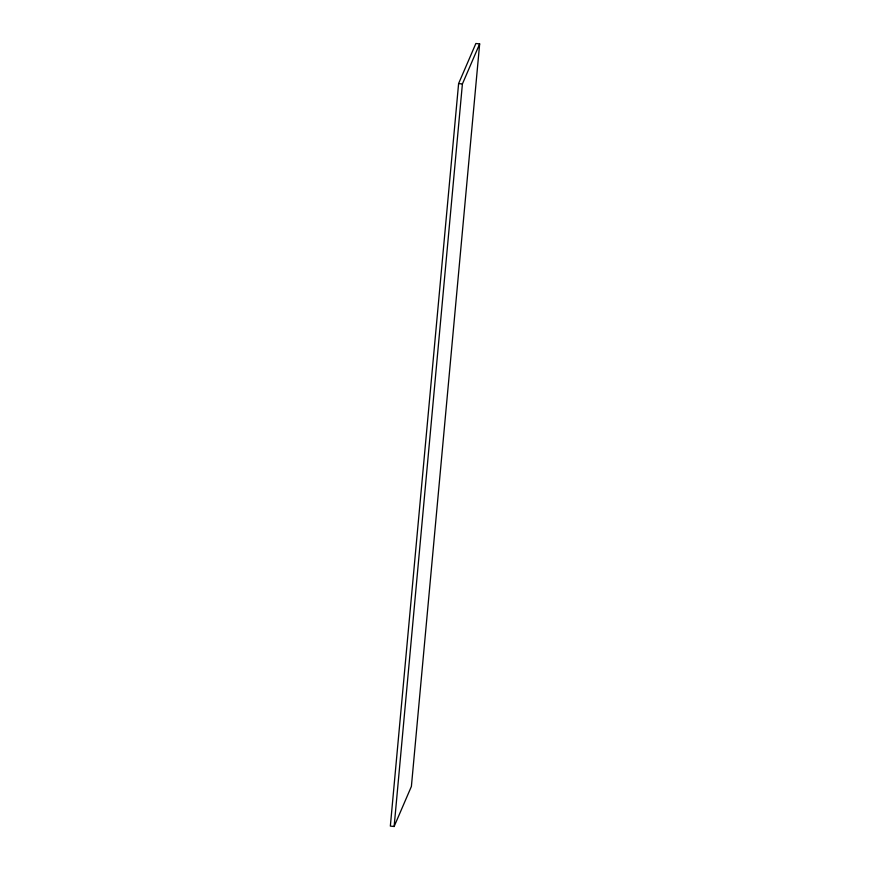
<?xml version="1.0" encoding="UTF-8"?>
<svg xmlns="http://www.w3.org/2000/svg" width="870" height="870" viewBox="0 0 870 870"><rect width="100%" height="100%" fill="white"/><g stroke="black" fill="none" stroke-linecap="round" stroke-linejoin="round"><path stroke-width="1.3" d="M458.61 83.553L390.347 826.098L394.132 826.5L411.39 786.447L479.653 43.902L475.868 43.5L458.61 83.553L462.405 83.966L479.653 43.902M394.132 826.5L462.405 83.966"/></g></svg>
